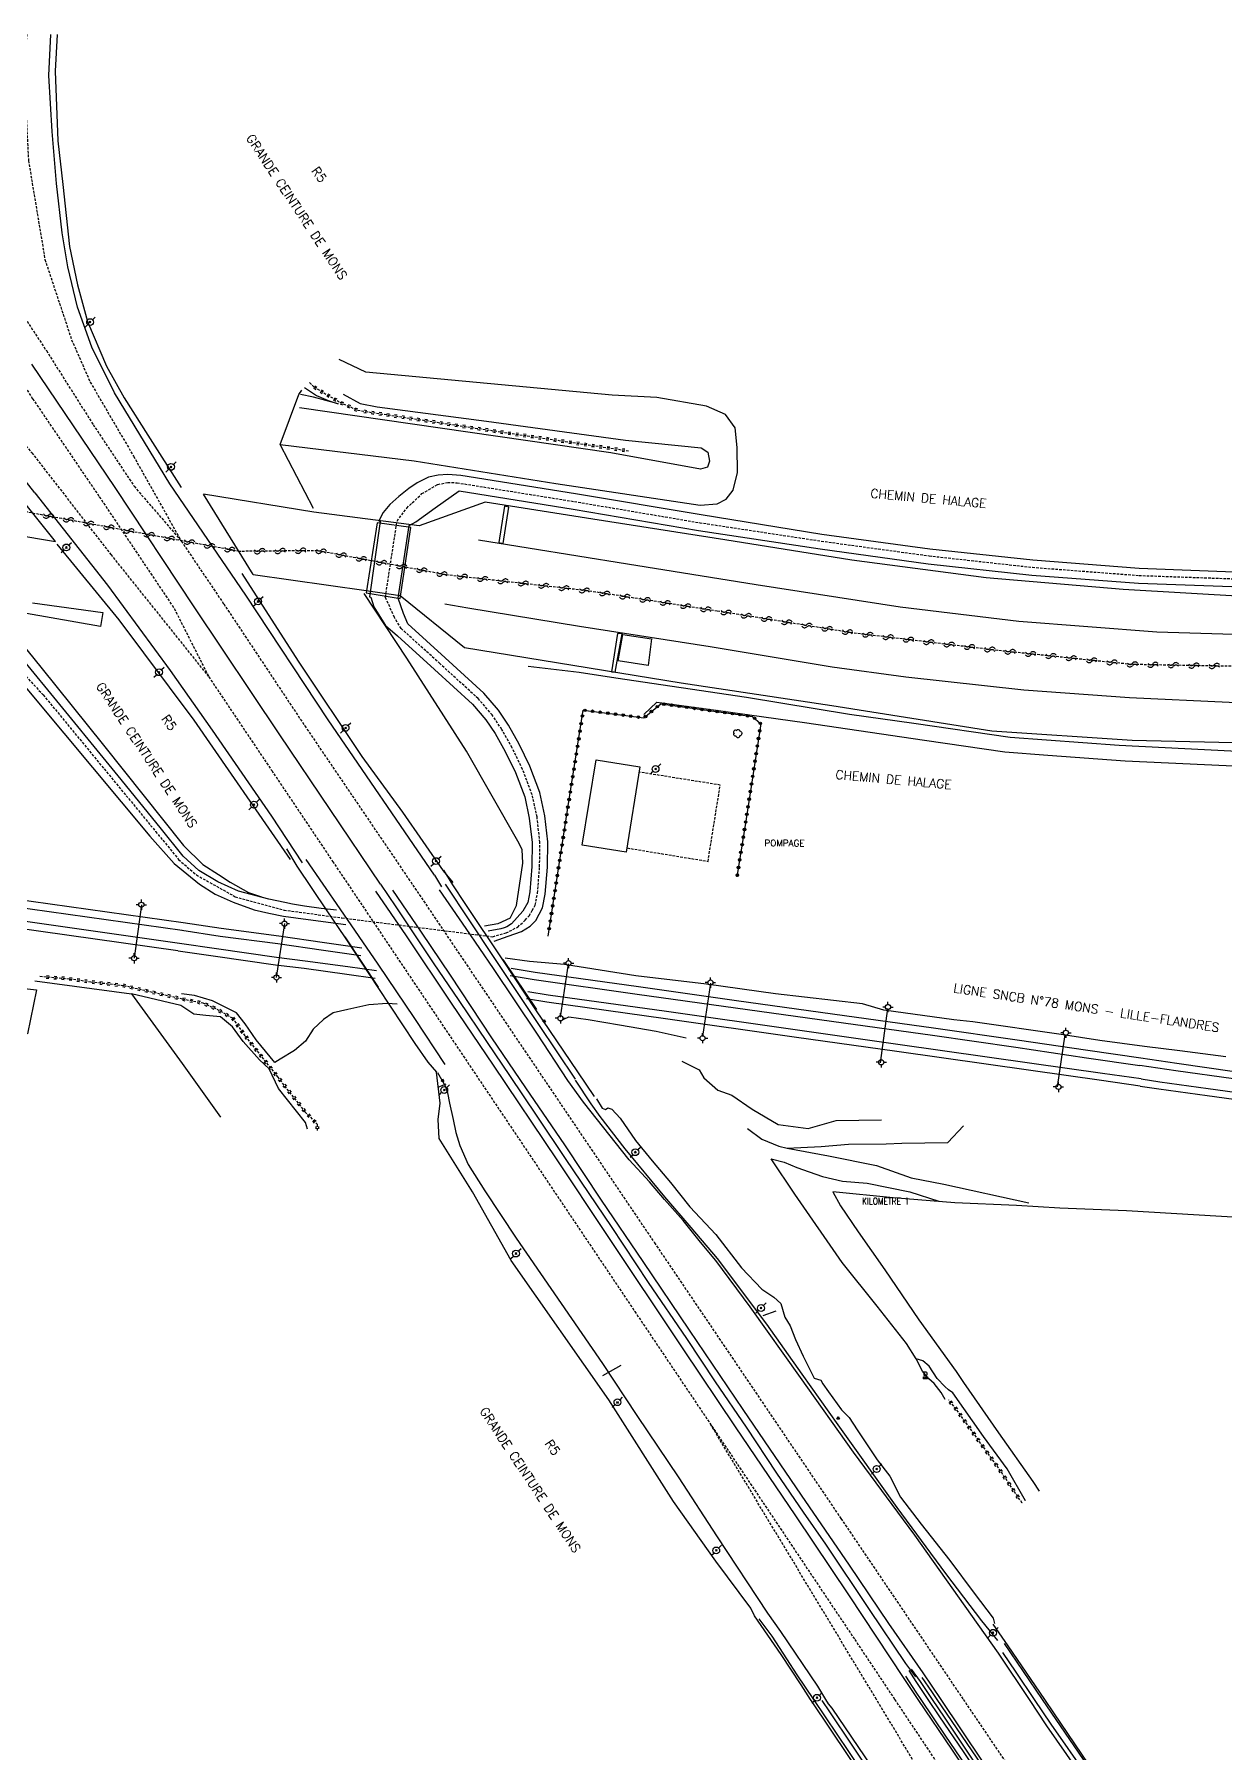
# Model space of a CAD drawing. Header units: millimetres. Extents: x 117000 to 118000, y 126000 to 127000.
# Drawn here: x 117234.5 to 117466.9, y 126664.6 to 127000 of the extents above; entities that cross this region are included whole.
import ezdxf
from ezdxf.enums import TextEntityAlignment as Align

# ---------------------------------------------------------------- set-up
doc = ezdxf.new("R2010")
doc.units = ezdxf.units.MM
doc.linetypes.add('DASHED', pattern=[0.75, 0.5, -0.25])
doc.layers.get('0').update_dxf_attribs({"linetype": 'CONTINUOUS'})
for name, color, linetype in [('W0001', 6, 'DASHED'), ('W0008', 7, 'CONTINUOUS'), ('W0010', 4, 'CONTINUOUS'), ('W0071', 7, 'CONTINUOUS'), ('W0104', 1, 'CONTINUOUS'), ('W0105', 7, 'CONTINUOUS'), ('W0112', 1, 'DASHED'), ('W0120', 7, 'CONTINUOUS'), ('W0211', 2, 'CONTINUOUS'), ('W0214', 2, 'CONTINUOUS'), ('W0220', 5, 'DASHED'), ('W0300', 7, 'CONTINUOUS'), ('W0323', 7, 'CONTINUOUS'), ('W0324', 4, 'CONTINUOUS'), ('W0333', 7, 'CONTINUOUS'), ('W0438', 7, 'CONTINUOUS'), ('W0473', 7, 'CONTINUOUS'), ('W0476', 7, 'CONTINUOUS'), ('W0500', 5, 'DASHED'), ('W0610', 7, 'CONTINUOUS'), ('W0611', 7, 'CONTINUOUS'), ('W0700', 7, 'CONTINUOUS'), ('W0850', 7, 'CONTINUOUS'), ('W0984', 7, 'CONTINUOUS'), ('W0988', 4, 'CONTINUOUS'), ('W0989', 7, 'CONTINUOUS'), ('W0990', 7, 'CONTINUOUS')]:
    doc.layers.add(name, color=color, linetype=linetype)
doc.styles.get("Standard").update_dxf_attribs({"font": 'romans.shx', "width": 0.85})

# ---------------------------------------------------------------- blocks, each defined once
blk = doc.blocks.new('T473')
for p, q in [((-0.166667, 0.166667), (0.166667, -0.166667)), ((-0.166667, -0.166667), (0.166667, 0.166667)), ((0.500001, 0.500001), (1.000002, 1.000002)), ((-1.000002, -1.000002), (-0.500001, -0.500001))]:
    blk.add_line(p, q)
blk.add_ellipse((0, 0), major_axis=(0.471405, 0.471405), ratio=1, start_param=5.4977871438, end_param=11.780972451)
blk = doc.blocks.new('T610')
for p, q in [((-0.500001, 0), (-1.000002, 0)), ((0, 0.500001), (0, 1.000002)), ((0.500001, 0), (1.000002, 0)), ((0, -0.500001), (0, -1.000002))]:
    blk.add_line(p, q)
blk.add_ellipse((0, 0), major_axis=(-0.353554, 0.353554), ratio=1, start_param=3.926990817, end_param=10.2101761242)
blk = doc.blocks.new('T300')
for p, q in [((-0.8, 0.51), (-0.86, 0.34)), ((-0.86, 0.34), (-0.86, 0.17)), ((-0.86, 0.17), (-0.74, 0.06)), ((-0.69, 0.63), (-0.8, 0.51)), ((-0.8, -0.06), (-0.74, 0.06)), ((-0.74, 0.06), (-0.69, 0.11)), ((-0.57, 0.69), (-0.69, 0.63)), ((-0.46, 0.69), (-0.57, 0.69)), ((-0.29, 0.63), (-0.46, 0.69)), ((-0.29, 0.63), (-0.17, 0.74)), ((-0.23, 0.57), (-0.29, 0.63)), ((-0.17, 0.74), (-0.06, 0.8)), ((-0.06, 0.8), (0.06, 0.8)), ((0.06, 0.8), (0.23, 0.74)), ((0.23, 0.74), (0.34, 0.63)), ((0.34, 0.63), (0.4, 0.51)), ((0.46, 0.46), (0.34, 0.46)), ((0.4, 0.51), (0.4, 0.46)), ((0.57, 0.4), (0.46, 0.46)), ((0.57, 0.4), (0.69, 0.29)), ((0.69, 0.29), (0.74, 0.17)), ((0.74, 0.06), (0.69, -0.17)), ((0.74, 0.17), (0.74, 0.06)), ((-0.8, -0.17), (-0.8, -0.06)), ((-0.8, -0.23), (-0.8, -0.17)), ((-0.74, -0.34), (-0.8, -0.23)), ((-0.69, -0.4), (-0.74, -0.34)), ((-0.51, -0.46), (-0.69, -0.4)), ((-0.4, -0.46), (-0.51, -0.46)), ((-0.4, -0.46), (-0.34, -0.46)), ((-0.34, -0.46), (-0.34, -0.4)), ((-0.34, -0.51), (-0.34, -0.46)), ((-0.29, -0.63), (-0.34, -0.51)), ((-0.17, -0.74), (-0.29, -0.63)), ((-0.06, -0.8), (-0.17, -0.74)), ((0.06, -0.8), (-0.06, -0.8)), ((0.17, -0.74), (0.06, -0.8)), ((0.23, -0.69), (0.17, -0.74)), ((0.29, -0.46), (0.23, -0.46)), ((0.29, -0.63), (0.23, -0.69)), ((0.46, -0.4), (0.29, -0.46)), ((0.34, -0.51), (0.29, -0.63)), ((0.34, -0.51), (0.34, -0.46)), ((0.57, -0.34), (0.46, -0.4)), ((0.63, -0.29), (0.57, -0.34)), ((0.69, -0.17), (0.63, -0.29))]:
    blk.add_line(p, q)
blk = doc.blocks.new('T438')
for p, q in [((-0.4, 0.2), (0.4, 0.2)), ((-0.4, -0.2), (-0.4, 0.2)), ((0.15, 1.1), (-0.3, 1.1)), ((-0.3, 1.1), (-0.3, 0.5)), ((-0.3, 0.5), (0.15, 0.5)), ((0.3, 0.65), (0.3, 0.95)), ((0.4, 0.2), (0.4, -0.2))]:
    blk.add_line(p, q)
at = {"flags": 128}
for points in [[(-0.4, -0.2), (0.4, 0.2)], [(0.4, -0.2), (-0.4, -0.2)]]:
    blk.add_lwpolyline(points, dxfattribs=at)
for centre, major_axis, start_param, end_param in [((0.15, 0.95), (0.106, -0.106), 0.785398, 2.356194), ((0.15, 0.65), (0.106, 0.106), 3.926991, 5.497787)]:
    blk.add_ellipse(centre, major_axis=major_axis, ratio=1, start_param=start_param, end_param=end_param)
blk = doc.blocks.new('T850')
for p, q in [((-0.25, -0.15), (0, 0.32)), ((0, 0.32), (0.25, -0.15)), ((-0.25, -0.15), (0.25, -0.15))]:
    blk.add_line(p, q)
for major_axis in [(-0.106, 0.106), (-0.0354, 0.0354), (-0.0236, 0.0236)]:
    blk.add_ellipse((0, 0), major_axis=major_axis, ratio=1, start_param=3.926991, end_param=10.210176)
blk = doc.blocks.new('t323o')
at = {"color": 0, "linetype": 'Continuous'}
for radius in [0.25, 0.15]:
    blk.add_circle((0, 0), radius, dxfattribs=at)
blk = doc.blocks.new('t500o')
at = {"color": 0, "linetype": 'Continuous'}
for centre, start, end in [((-0.5, 0.625), 216.8699, 323.1301), ((0.5, -0.125), 36.8699, 143.1301), ((0.5, -0.625), 36.8699, 143.1301), ((-0.5, 0.125), 216.8699, 323.1301)]:
    blk.add_arc(centre, 0.625, start, end, dxfattribs=at)
blk = doc.blocks.new('t220o')
at = {"color": 0, "linetype": 'Continuous'}
for p, q in [((-0.25, 0.25), (0.25, 0.25)), ((-0.25, -0.25), (0.25, -0.25))]:
    blk.add_line(p, q, dxfattribs=at)

msp = doc.modelspace()

# ---------------------------------------------------------------- linework, layer by layer
at = {"layer": 'W0001'}
for points in [[(117129.72, 127000), (117142.57, 126993.46), (117153.58, 126987.24), (117164.5, 126980.37), (117174.3, 126973.47), (117184.69, 126965.74), (117198.21, 126954.53), (117207.43, 126946.43), (117220.44, 126933.76), (117227.41, 126925.91), (117233.98, 126918.32), (117249.39, 126898.48), (117268.53, 126874.59)], [(117186.42, 127000), (117191.35, 126992.62), (117204.43, 126973.27), (117218.45, 126952.45), (117226.88, 126939.97), (117234.13, 126928.89), (117247.15, 126909.75), (117261.78, 126887.93), (117268.53, 126874.59)], [(117195.53, 127000), (117208.12, 126981.53), (117223.99, 126957.8), (117236.81, 126938.26), (117245.95, 126923.83), (117253.95, 126911.79), (117263.16, 126901.08)], [(117233.01, 127000), (117232.41, 126993), (117233.32, 126975.37), (117236.54, 126956.04), (117241.74, 126940.4), (117245.37, 126932.13), (117253.84, 126917.67), (117263.16, 126901.08)], [(117223.08, 126885.1), (117236.19, 126871.08), (117258.14, 126844.42), (117262.64, 126838.94), (117266.1, 126835.92), (117273.67, 126831.68), (117283.22, 126829.07), (117294.51, 126827.55), (117323.95, 126823.87), (117323.95, 126823.88), (117323.95, 126823.87), (117326.57, 126824.61), (117328.84, 126825.76), (117330.31, 126827.1), (117331.1, 126827.96), (117331.69, 126828.99), (117332.25, 126830.04), (117332.71, 126832.39), (117333.11, 126837.51), (117333.18, 126842.31), (117332.61, 126847.24), (117331.67, 126851.57), (117329.79, 126856.53), (117327.77, 126860.76), (117325.73, 126864.33), (117323.86, 126867.15), (117321.12, 126870.34), (117313.65, 126877.17), (117306.09, 126884.01), (117304.77, 126886.18), (117303.01, 126890.15), (117305.29, 126905.01), (117307.17, 126907.54), (117310.15, 126910.35), (117313.24, 126912.15), (117315.18, 126912.54), (117317, 126912.48), (117339.9, 126908.81), (117364.37, 126904.68), (117388.09, 126901.09), (117409.16, 126898.21), (117429.33, 126895.97), (117450.14, 126894.38), (117473.73, 126893.56)], [(117263.16, 126901.08), (117271.44, 126888.83), (117287.27, 126865.03), (117307.52, 126835.19), (117355.53, 126764.13), (117391.95, 126710.29), (117415.82, 126675)], [(117268.53, 126874.59), (117280.82, 126856.29), (117292.7, 126838.58), (117351.69, 126750.73), (117366.32, 126728.96)], [(117366.32, 126728.96), (117394.63, 126686.7), (117402.43, 126675)], [(117398.86, 126675), (117366.32, 126728.96)], [(117427.23, 126627.96), (117398.86, 126675)], [(117402.43, 126675), (117437.33, 126622.68), (117450.1, 126603.54), (117485.01, 126551.28), (117518.98, 126500.82), (117554.53, 126447.48), (117591.14, 126392.81), (117608.37, 126367.36), (117630.46, 126333.74), (117648.52, 126304.7), (117660.15, 126285.37), (117675.05, 126258.71), (117687.81, 126234.34), (117689.57, 126230.79)], [(117415.82, 126675), (117438.9, 126640.89), (117469.2, 126596.16), (117497.95, 126553.45), (117525.72, 126513), (117541.04, 126490.36)]]:
    msp.add_lwpolyline(points, dxfattribs=at)
at = {"layer": 'W0008'}
for points in [[(117299.21, 126934.09), (117293.98, 126936.55)], [(117473.7, 126894.82), (117450.18, 126895.72), (117429.44, 126897.36), (117409.27, 126899.49), (117388.24, 126902.36), (117364.63, 126906.19), (117340.15, 126910.32), (117317.74, 126913.9), (117315.18, 126914.12), (117313.32, 126913.96), (117311.44, 126913.55), (117309.24, 126912.48), (117307.56, 126911.34), (117305.61, 126909.77), (117303.85, 126908.23), (117302.57, 126906.69), (117301.72, 126905.02), (117301.98, 126904.92), (117299.9, 126890.24), (117300.17, 126890.16), (117300.77, 126888.23), (117303.04, 126884.61), (117305.35, 126882.62), (117312.62, 126876.04), (117320.02, 126869.27), (117322.64, 126866.22), (117324.43, 126863.52), (117326.42, 126860.05), (117328.39, 126855.93), (117330.2, 126851.14), (117331.1, 126846.99), (117331.65, 126842.23), (117331.59, 126837.58), (117331.19, 126832.6), (117330.8, 126830.57), (117329.84, 126828.83), (117327.63, 126826.36)], [(117194.27, 126908.42), (117214.11, 126905.13), (117238.58, 126900.99)], [(117322.47, 126908.71), (117309.62, 126904.04), (117289.02, 126906.74), (117267.47, 126910.26)], [(117329.57, 126824.86), (117331.29, 126825.91), (117332.35, 126827.05), (117333.03, 126828.25), (117333.71, 126829.52), (117334.23, 126832.19), (117334.64, 126837.43), (117334.71, 126842.39), (117334.12, 126847.49), (117333.14, 126852.01), (117331.21, 126857.13), (117329.13, 126861.48), (117327.04, 126865.13), (117325.09, 126868.07), (117322.22, 126871.41), (117314.68, 126878.3), (117307.37, 126884.91), (117306.55, 126886.93), (117305.47, 126889.94), (117307.65, 126904.11), (117308.94, 126904.88), (117312.72, 126907.55), (117317.38, 126910.87), (117339.65, 126907.3), (117364.13, 126903.17), (117387.87, 126899.58), (117408.97, 126896.68), (117429.19, 126894.44), (117450.05, 126892.85), (117473.71, 126892.03)], [(117641.7, 126910.69), (117605.21, 126901.51), (117579.8, 126897.02), (117552.23, 126893.4), (117524.1, 126891.47), (117499.17, 126890.51), (117471.53, 126890.21), (117447.02, 126891.61), (117420.29, 126893.9), (117394.05, 126897.35), (117369.26, 126901.34), (117343.52, 126905.34), (117322.47, 126908.71)], [(117277.18, 126894.59), (117299.25, 126891.42), (117305.92, 126890.46), (117318.48, 126880.35)], [(117234.12, 126889.04), (117247.81, 126887.17), (117247.38, 126884.4), (117232.95, 126886.98)], [(117318.48, 126880.35), (117360.74, 126873.44), (117390.14, 126868.98), (117421.41, 126864.04), (117448.81, 126862.21), (117479.83, 126861.54), (117490.4, 126860.35), (117498.22, 126858.38), (117507.02, 126855.92), (117519.56, 126850.09), (117532.82, 126843.25), (117539.22, 126839.54), (117548.76, 126837.41), (117555.48, 126835.04), (117569.46, 126827.53), (117576.9, 126823.63), (117594.24, 126814.86)], [(117287.48, 126838.93), (117294.13, 126829.34), (117301.51, 126818.51), (117308.7, 126807.91), (117314.58, 126798.9)], [(117273.27, 126830.6), (117277.39, 126829.12), (117280.26, 126828.43), (117283.09, 126827.89), (117287.93, 126827.23), (117295.3, 126826.26)], [(117293.48, 126829.02), (117290.48, 126829.37), (117287.24, 126829.82), (117284.85, 126830.22), (117283.4, 126830.54), (117280.22, 126831.21), (117274.3, 126832.77)], [(117404.28, 126679.06), (117393.46, 126695.39), (117383.16, 126710.82), (117371.38, 126728.19), (117361.15, 126743.45), (117346, 126766.14), (117336.54, 126780.31), (117324.11, 126798.8), (117315.89, 126810.92), (117307.1, 126824.02), (117301.15, 126832.77)], [(117304.41, 126832.94), (117310, 126824.77), (117315.64, 126816.37), (117323.75, 126804.12), (117330.37, 126794.4), (117337.99, 126783.23), (117345.13, 126772.43), (117353.24, 126760.48), (117362.32, 126747.09), (117372.78, 126731.6), (117384.18, 126714.83), (117393.57, 126701.21), (117401.24, 126689.84), (117407.95, 126680.16)], [(117428.73, 126675), (117422.72, 126684.03), (117416.21, 126693.22), (117406.37, 126707.02), (117394.38, 126723.22), (117384.06, 126737.8), (117374.2, 126751.6), (117367.53, 126760.67), (117364.54, 126764.25), (117361.17, 126768.46), (117357.52, 126772.54), (117354.57, 126776.04), (117350.6, 126780.32), (117341.69, 126791.59), (117338.63, 126795.81), (117332.54, 126805.07), (117324.1, 126817.68), (117318.76, 126825.49), (117313.59, 126833.03)], [(117327.63, 126826.36), (117326.71, 126825.82), (117326.2, 126825.62), (117325.53, 126825.4), (117323.05, 126824.94)], [(117324.21, 126823), (117326.95, 126823.98), (117329.57, 126824.86)], [(117234.59, 126815.23), (117253.45, 126812.7), (117263.33, 126799.09), (117270.82, 126788.66)], [(117287.78, 126786.28), (117287.44, 126787.59), (117282.11, 126794.26), (117280.3, 126798.09), (117278.43, 126799.85), (117275.27, 126803.41), (117273.14, 126806.27), (117270.84, 126808.21), (117267.94, 126808.5), (117265.6, 126808.78), (117263.05, 126810.43), (117253.45, 126812.7)], [(117281.43, 126799.31), (117277.8, 126803.74), (117275.66, 126806.84), (117273.95, 126809.02), (117269.26, 126811.37), (117265.73, 126812.42), (117263.2, 126812.73)], [(117447.68, 126770.34), (117434.71, 126770.88), (117426.19, 126771.38), (117414.21, 126771.92), (117402.13, 126772.89), (117390.39, 126774.05), (117391.85, 126771.35), (117395.3, 126766.25), (117400.5, 126758.85), (117407.15, 126749.11), (117414.41, 126739.01), (117415.87, 126736.85), (117422.71, 126727.03), (117429.41, 126717.5), (117430.64, 126715.62)], [(117529.27, 126752.29), (117529.73, 126765.53), (117521.05, 126766.11), (117488.07, 126767.98), (117447.68, 126770.34)], [(117427.99, 126713.78), (117427.99, 126713.78), (117424.38, 126720.01), (117419.79, 126726.31), (117413.82, 126734.81), (117412.92, 126735.44), (117412.2, 126736.1), (117410.71, 126737.66), (117409.18, 126740.03), (117407.92, 126741.07), (117406.6, 126741.47)], [(117380.12, 126688.24), (117387.34, 126677.58), (117388.92, 126675)], [(117407.95, 126680.16), (117411.42, 126675)], [(117407.03, 126675), (117404.28, 126679.06)], [(117388.92, 126675), (117389.44, 126674.16), (117390.15, 126673.27)], [(117390.15, 126673.27), (117406.88, 126648.63), (117421.66, 126626.49), (117426.27, 126619.6), (117434.9, 126606.72), (117442.03, 126595.85)], [(117438.27, 126628.36), (117433.56, 126635.46), (117423.51, 126650.4), (117413.75, 126665.08), (117407.03, 126675)], [(117411.42, 126675), (117419.52, 126662.94), (117432.8, 126643.31), (117440.42, 126631.99)], [(117439.95, 126658.66), (117432.15, 126669.86), (117428.73, 126675)]]:
    msp.add_lwpolyline(points, dxfattribs=at)
msp.add_lwpolyline([(117354.98, 126882.01), (117354.31, 126876.82), (117348.42, 126877.72), (117349.35, 126882.87)], close=True, dxfattribs=at)
at = {"layer": 'W0010'}
for points in [[(117234.59, 126910.48), (117227.68, 126919.24), (117222.35, 126925.51), (117218.12, 126930.43), (117214.21, 126934.54), (117209.19, 126938.99), (117204.1, 126942.75), (117200.01, 126945.48), (117195.21, 126948.59), (117183.66, 126957.95), (117177.38, 126963.1), (117166.46, 126971.13), (117156.56, 126977.76), (117143.27, 126985.65), (117131.32, 126992.18), (117121.73, 126996.75), (117114.2, 127000)], [(117312.58, 126835.87), (117291.85, 126866.2), (117275.73, 126890.56), (117260.91, 126912.25), (117250.13, 126930.03), (117245.71, 126938.95), (117242.9, 126946.73), (117240.99, 126954.63), (117239.89, 126961.27), (117238.81, 126970.87), (117237.98, 126981.01), (117237.31, 126991.97), (117237.71, 127000)], [(117302.02, 126834.11), (117282.37, 126863.28), (117265.7, 126888.28), (117250.22, 126911.58), (117233.99, 126935.61)], [(117234.59, 126910.48), (117248.73, 126892.5), (117261.01, 126875.81), (117269.21, 126864.17), (117280.8, 126847.38), (117286.73, 126838.3)], [(117302.02, 126834.11), (117305.06, 126829.68), (117312.36, 126818.77), (117317.35, 126811.41), (117322.85, 126803.22), (117327.22, 126796.8), (117332.54, 126788.82), (117338.23, 126780.4), (117347.06, 126767.31), (117354.33, 126756.35), (117361.79, 126745.44), (117367.42, 126736.98), (117373.47, 126728.11), (117379.38, 126719.17), (117384.56, 126711.52), (117388.9, 126705.27), (117397.43, 126692.57), (117404.58, 126681.97), (117406.5, 126679.4)], [(117312.58, 126835.87), (117313.97, 126833.6)], [(117314.67, 126834.12), (117324.15, 126819.78), (117332.88, 126806.73), (117340.06, 126796.07)], [(117313.17, 126797.33), (117314.66, 126794.74), (117315.12, 126793.39), (117315.54, 126791.35), (117316.26, 126788.18), (117316.77, 126785.62), (117317.51, 126783.08), (117319.16, 126779.38), (117322.39, 126774.26), (117328.55, 126765.04), (117335.33, 126755.17), (117345.4, 126740.53), (117352.1, 126730.43), (117360.32, 126718.22), (117367.64, 126706.92), (117377.61, 126691.83), (117380.12, 126688.24)], [(117340.07, 126795.84), (117343.14, 126791.26), (117344.85, 126788.75), (117349.72, 126782.47), (117357.49, 126773.11), (117362.65, 126767.11), (117367.78, 126761.06), (117377.4, 126748.21), (117384.29, 126738.46), (117391.32, 126728.62), (117402.83, 126712.42), (117412.34, 126699.56), (117419.36, 126690.32), (117422.52, 126686.49)], [(117423.46, 126684.15), (117426.12, 126680.28), (117429.68, 126675)], [(117408.98, 126675), (117406.6, 126678.49), (117405.26, 126680.64)], [(117405.65, 126680.89), (117407.39, 126678.49), (117409.74, 126675)], [(117404.58, 126679.53), (117406.58, 126676.43), (117407.55, 126675)], [(117410.7, 126675), (117409.67, 126676.51), (117407.78, 126679.28)], [(117422.69, 126623.36), (117420.86, 126626.27), (117415.43, 126634.31), (117408.13, 126645.21), (117398.48, 126659.54), (117389.79, 126672.54), (117388.29, 126674.79)], [(117407.55, 126675), (117412.37, 126667.84), (117420.98, 126655.1), (117428.89, 126643.36), (117434.14, 126635.79), (117436.9, 126631.54), (117438.49, 126629.27)], [(117409.74, 126675), (117412.09, 126671.52), (117416.9, 126664.32), (117421.52, 126657.44), (117427.06, 126649.24), (117433.64, 126639.54), (117438.51, 126632.43), (117438.78, 126632.05), (117438.82, 126631.71), (117438.66, 126631.46), (117438.4, 126631.45), (117438.18, 126631.66), (117435.98, 126634.87), (117432.59, 126639.96), (117429.24, 126644.96), (117420.71, 126657.51), (117415.84, 126664.84), (117411.28, 126671.62), (117408.98, 126675)], [(117441.17, 126630.17), (117437.61, 126635.15), (117429.63, 126647.12), (117419.4, 126662.27), (117410.7, 126675)], [(117429.68, 126675), (117432.95, 126670.16), (117440, 126660.01)]]:
    msp.add_lwpolyline(points, dxfattribs=at)
at = {"layer": 'W0071'}
for points in [[(117237.11, 126872.03), (117231.76, 126878.56), (117228.94, 126881.86), (117225.82, 126885.15), (117216.23, 126892.87), (117212.67, 126895.38), (117210.54, 126896.69), (117208.67, 126897.49), (117205.24, 126898.2), (117198.27, 126899.38)], [(117225.31, 126881.47), (117225.94, 126880.86), (117229.31, 126876.77), (117234.61, 126870.3)], [(117592.9, 126813.39), (117571.31, 126824.87), (117557.08, 126832.96), (117545.62, 126836.6), (117538.04, 126839.01), (117529.14, 126843.12), (117520.36, 126847.73), (117512.29, 126851.64), (117503.44, 126854.61), (117495.51, 126856.75), (117486.56, 126858.51), (117478.35, 126859.56), (117468.06, 126860.06), (117446.25, 126861.22), (117424.96, 126862.74), (117406.2, 126865.51), (117393.6, 126867.27), (117373.5, 126870.56), (117347.99, 126874.33), (117340.83, 126875.46), (117330.85, 126876.61)], [(117274.3, 126832.77), (117270.28, 126834.58), (117266.56, 126836.81), (117263.55, 126839.56), (117259.02, 126845.16), (117250.82, 126855.26), (117237.11, 126872.03)], [(117234.61, 126870.3), (117257, 126843.52), (117261.74, 126838.15), (117266.71, 126834.12), (117269.74, 126832.19), (117273.27, 126830.6)], [(117353.47, 126867.23), (117355.98, 126869.65), (117368.51, 126867.93), (117384.85, 126865.66), (117408.26, 126862.21), (117423.94, 126859.96), (117432.33, 126859.28), (117447.44, 126858.19), (117471.39, 126857.12), (117480.87, 126856.09), (117495.29, 126853.91), (117501.38, 126852.21), (117508.14, 126849.63), (117519.74, 126844.8), (117527.73, 126840.7), (117541.42, 126834.21), (117558.48, 126828.53), (117562.57, 126826.45), (117584.51, 126814.27), (117587.78, 126812.71)]]:
    msp.add_lwpolyline(points, dxfattribs=at)
at = {"layer": 'W0104'}
for points in [[(117344.17, 126858.38), (117352.71, 126857.03), (117350.04, 126840.38), (117341.42, 126841.74)], [(117205.76, 126816.74), (117234.89, 126813.5), (117233.12, 126804.91), (117204.47, 126809.44)]]:
    msp.add_lwpolyline(points, close=True, dxfattribs=at)
at = {"layer": 'W0105'}
for points in [[(117326.25, 126907.89), (117325.18, 126900.8), (117326.01, 126900.61), (117327.1, 126907.74)], [(117347.17, 126875.55), (117347.89, 126875.48), (117349.21, 126882.96), (117348.34, 126883.04)]]:
    msp.add_lwpolyline(points, close=True, dxfattribs=at)
at = {"layer": 'W0112'}
msp.add_lwpolyline([(117350.21, 126841.19), (117365.99, 126838.58), (117368.38, 126853.47), (117352.62, 126855.98)], dxfattribs=at)
at = {"layer": 'W0120'}
for points in [[(117238.58, 126900.99), (117225.74, 126917.04)], [(117277.18, 126894.59), (117267.47, 126910.26)], [(117283.67, 126841.02), (117285.74, 126837.62), (117291.58, 126828.95), (117294.99, 126823.83), (117301.54, 126813.96), (117308.76, 126803.01), (117311.29, 126799.39), (117313, 126797.4)], [(117343.8, 126792.65), (117340.58, 126797.52), (117332.38, 126809.59), (117325.96, 126819.35), (117318.61, 126830.38), (117316.15, 126834.02), (117314.42, 126836.88)], [(117431.28, 126675), (117423.85, 126685.89)], [(117420.66, 126623.31), (117411.3, 126637.19), (117400.39, 126653.56), (117386.34, 126674.52)], [(117440.14, 126662.01), (117431.28, 126675)]]:
    msp.add_lwpolyline(points, dxfattribs=at)
msp.add_lwpolyline([(117305.91, 126889.9), (117308, 126903.75), (117301.39, 126904.68), (117299.26, 126890.99), (117305.91, 126889.9)], close=True, dxfattribs=at)
at = {"layer": 'W0211'}
for points in [[(117238.95, 127000), (117238.54, 126992.81), (117239.07, 126979.2), (117240.06, 126970.69), (117241.34, 126958.57), (117242.9, 126951.09), (117244.82, 126943.97), (117248.55, 126935.21), (117252.02, 126929.07), (117256.63, 126921.79), (117263.13, 126911.58)], [(117282.48, 126919.93), (117308.61, 126916.73), (117336.28, 126912.34), (117364.43, 126908.11), (117367.79, 126908.34), (117369.54, 126909.3), (117370.93, 126911.05), (117371.75, 126914.49), (117371.71, 126919.38), (117371.3, 126923.22), (117369.43, 126925.81), (117365.67, 126927.41), (117356.01, 126929.09), (117347.28, 126929.58), (117299.21, 126934.09)], [(117284.45, 126838.97), (117265.69, 126866.11), (117251, 126885.69), (117238.9, 126900.52)], [(117274.96, 126894.74), (117285.96, 126877.68), (117298.43, 126859.07), (117306.33, 126848.18), (117314.27, 126836.73), (117316.14, 126834.46)], [(117386, 126675), (117384.18, 126677.85), (117380.26, 126683.78), (117375.09, 126691.33), (117374.33, 126692.79), (117367.49, 126701.97), (117359.23, 126713.63), (117346.6, 126733.46), (117327.56, 126760.65), (117320.01, 126774.05), (117313.5, 126784.5), (117313.28, 126788.21), (117313.69, 126791.35), (117312.96, 126797.45)], [(117344.21, 126792.23), (117345.32, 126790.37), (117345.96, 126790.15), (117346.46, 126790.49), (117347.23, 126790.2), (117348.84, 126788.42), (117351.82, 126784.07), (117355.1, 126780.12), (117358.7, 126775.87), (117362.43, 126771.12), (117367.55, 126765.71), (117372.5, 126759.24), (117376.47, 126755.04), (117378.85, 126753.49), (117380.24, 126752.3), (117381.01, 126749.61), (117382.06, 126747.92), (117383.07, 126745.25), (117384.54, 126741.96), (117386.74, 126737.68), (117388.02, 126737.32), (117388.44, 126736.59), (117389.52, 126735.01), (117392.05, 126731.53), (117393.56, 126730.05), (117395.11, 126727.58), (117399.04, 126721.77), (117401.51, 126718.57), (117403.55, 126714.45), (117407.61, 126709.21), (117413.22, 126702.09), (117417.98, 126695.75), (117421.65, 126690.87), (117421.94, 126689.79)], [(117373.72, 126786.45), (117376.52, 126784.32), (117379.85, 126782.98), (117381.43, 126782.62), (117388.1, 126782.91), (117393.42, 126783.35), (117400.8, 126783.42), (117403.83, 126783.59), (117412.79, 126783.67), (117415.85, 126786.97)], [(117378.29, 126780.5), (117380.85, 126779.86), (117383.35, 126778.8), (117385.76, 126778), (117388.34, 126777.04), (117392.25, 126776.14), (117397.04, 126775.73), (117405.37, 126774.07), (117411.04, 126772.22)], [(117386.34, 126674.52), (117386, 126675)]]:
    msp.add_lwpolyline(points, dxfattribs=at)
at = {"layer": 'W0214'}
for points in [[(117288.94, 126907.46), (117282.48, 126919.93), (117286.13, 126929.68), (117286.68, 126930.53)], [(117294.75, 126929.74), (117298.11, 126927.96), (117301.37, 126927.32), (117322.74, 126924.52), (117349.87, 126920.76), (117364.67, 126919.28), (117365.94, 126918.44), (117366.27, 126916.69), (117365.91, 126915.5), (117364.55, 126915.12), (117346.99, 126918.29), (117286.21, 126927.13)], [(117213.91, 126904.99), (117229.42, 126884.28), (117235.75, 126876.51)], [(117321.19, 126901.32), (117350.3, 126896.67), (117375.42, 126892.6), (117403.5, 126888.24), (117426.66, 126885.45), (117453.61, 126883.39), (117479.38, 126882.6), (117506.32, 126882.99), (117529.8, 126884.31), (117540.56, 126885.39), (117551.99, 126887.92), (117566.78, 126889.68), (117578.5, 126891.19), (117603.69, 126895.74), (117614.61, 126898.2), (117635.72, 126903.33), (117645.42, 126906.06)], [(117327.39, 126827.49), (117328.58, 126829.93), (117329.87, 126838.19), (117329.72, 126840.88), (117328.88, 126842.54), (117318.83, 126860.07), (117307.2, 126878.25), (117298.88, 126890.84)], [(117598.01, 126820.4), (117588.57, 126824.95), (117572.81, 126833.57), (117556.63, 126843.42), (117551.88, 126844.1), (117543.92, 126844.92), (117528.63, 126854.03), (117523.13, 126857.06), (117518.42, 126859.06), (117513.33, 126861.1), (117505.74, 126863.73), (117499.51, 126865.67), (117493.28, 126867), (117483.72, 126868.52), (117475.12, 126869.39), (117467.74, 126869.56), (117448.25, 126870.49), (117427.65, 126871.98), (117404.59, 126874.53), (117390.22, 126876.5), (117366.42, 126880.43), (117340.92, 126884.41), (117319.13, 126888.02), (117314.59, 126888.81)], [(117235.75, 126876.51), (117247.94, 126861.27), (117263.58, 126841.68), (117267.37, 126837.98), (117270.39, 126836.04), (117272.72, 126834.5), (117276.25, 126832.49), (117278.8, 126831.66)], [(117327.39, 126827.49), (117324.94, 126826.41), (117322.36, 126825.9)], [(117451.18, 126802.45), (117442.51, 126803.59), (117434.91, 126804.8), (117417.68, 126807.23), (117413.96, 126807.61), (117400.34, 126809.52), (117396.15, 126810.77), (117379.19, 126812.69), (117365.68, 126814.62), (117351.88, 126816.23), (117337.98, 126818.45), (117331.12, 126819.01), (117326.4, 126819.68)], [(117305.33, 126810.67), (117303.36, 126810.86), (117299.77, 126810.59), (117295.68, 126809.67), (117292.8, 126808.98), (117290.9, 126807.73), (117288.9, 126805.81), (117287.42, 126803.47), (117285.24, 126801.68), (117282.49, 126799.96), (117281.43, 126799.31)], [(117337.73, 126807.72), (117338.8, 126808.21), (117342.62, 126807.69), (117348.72, 126806.64), (117355.88, 126805.42), (117361.73, 126804.11)], [(117467.1, 126800.41), (117458.1, 126801.62), (117451.18, 126802.45)], [(117360.86, 126799.58), (117364.24, 126797.85), (117365.18, 126796.35), (117367.91, 126793.91), (117370.64, 126792.92), (117374.59, 126790.21), (117379.67, 126787.21), (117385.57, 126786.44), (117391.02, 126787.98), (117399.84, 126788.12)], [(117412.3, 126733.55), (117411.5, 126734.92), (117410.15, 126736.65), (117409.12, 126737.59), (117407.86, 126739.04), (117406.6, 126741.47), (117404.77, 126744.45), (117399.01, 126751.75), (117392.2, 126760.3), (117382.92, 126773.63), (117378.29, 126780.5)], [(117381.43, 126782.62), (117389.52, 126781.12), (117398.89, 126779.24), (117405.66, 126776.8), (117412.02, 126775.54), (117428.62, 126771.91)]]:
    msp.add_lwpolyline(points, dxfattribs=at)
at = {"layer": 'W0220'}
for points in [[(117288.21, 126932.03), (117289.04, 126931.19), (117294.11, 126928.19), (117297.57, 126926.63)], [(117297.57, 126926.63), (117325.52, 126922.41), (117350.52, 126918.71)], [(117235.57, 126816.15), (117241.34, 126815.67), (117245.49, 126815.08), (117251.92, 126814.35), (117263.33, 126811.74), (117267.37, 126810.94), (117270.1, 126809.73), (117273.14, 126808), (117275.64, 126804.46), (117281.94, 126796.49), (117287.3, 126789.68), (117289.7, 126787.26), (117289.69, 126786.02)], [(117427.32, 126713.31), (117427.32, 126713.31), (117427.32, 126713.31), (117422.71, 126720.16), (117419.69, 126724.35), (117414.44, 126731.67), (117412.99, 126733.45)]]:
    msp.add_lwpolyline(points, dxfattribs=at)
at = {"layer": 'W0323'}
msp.add_lwpolyline([(117334.76, 126823.96), (117338.68, 126849.42), (117341.65, 126868.1), (117349.43, 126867.12), (117353.46, 126866.6), (117356.76, 126869.34), (117374.69, 126866.86), (117376.28, 126865.44), (117373.32, 126846.06), (117371.65, 126835.56)], dxfattribs=at)
at = {"layer": 'W0324'}
for points in [[(117301.65, 126813.99), (117295.18, 126823.84)], [(117325.96, 126819.45), (117332.52, 126809.63)], [(117375.93, 126690.72), (117378.44, 126687.35), (117381.32, 126682.88), (117383.35, 126679.78), (117386.58, 126675)], [(117431.72, 126675), (117424.56, 126685.48), (117421.68, 126689.65)], [(117386.58, 126675), (117395.71, 126661.43), (117405.46, 126646.87), (117419.26, 126626.17), (117423.56, 126619.44)], [(117440.31, 126662.26), (117433.5, 126672.39), (117431.72, 126675)]]:
    msp.add_lwpolyline(points, dxfattribs=at)
at = {"layer": 'W0333'}
msp.add_lwpolyline([(117287.21, 126931.05), (117289.58, 126929.54), (117291.85, 126928.55), (117293.77, 126927.91), (117288.98, 126929.18), (117286.4, 126929.71)], dxfattribs=at)
at = {"layer": 'W0476'}
for points in [[(117313.29, 126794.51), (117314.86, 126795.15)], [(117376.78, 126749.93), (117379.27, 126750.82)], [(117348.95, 126740.2), (117345.41, 126738.18)]]:
    msp.add_lwpolyline(points, dxfattribs=at)
at = {"layer": 'W0500'}
for points in [[(117274.47, 126899.08), (117217.55, 126909.6)], [(117559.69, 126881.69), (117531.8, 126877.86), (117503.93, 126876.65), (117477.86, 126876.48), (117448.65, 126877.01), (117423.29, 126879.65), (117394.2, 126883.17), (117367.79, 126887.43), (117342.19, 126891.43), (117314.92, 126894.49), (117289.75, 126899.22), (117274.47, 126899.08)]]:
    msp.add_lwpolyline(points, dxfattribs=at)
at = {"layer": 'W0611'}
for points in [[(117255.36, 126830.1), (117253.94, 126819.66)], [(117281.74, 126815.91), (117283.35, 126826.44)], [(117337.22, 126808.14), (117338.77, 126818.59)], [(117366.45, 126814.82), (117364.91, 126804.38)], [(117401.06, 126809.84), (117399.62, 126799.27)], [(117434.24, 126794.58), (117435.71, 126804.81)]]:
    msp.add_lwpolyline(points, dxfattribs=at)
at = {"layer": 'W0700'}
for points in [[(117263.51, 126826.57), (117218.95, 126832.83), (117191.91, 126836.62), (117159.54, 126841.2), (117131.59, 126845.15), (117103.59, 126849.14), (117072.87, 126853.51), (117043.97, 126857.5), (117018, 126861.12)], [(117263.3, 126825.08), (117218.74, 126831.34), (117191.7, 126835.13), (117159.33, 126839.71), (117131.38, 126843.66), (117103.38, 126847.65), (117072.66, 126852.02), (117043.76, 126856.01), (117018, 126859.6)], [(117262.79, 126822.54), (117230.44, 126827.15), (117204.64, 126830.72), (117177.96, 126834.51), (117154.06, 126837.83), (117131.07, 126841.1), (117108.45, 126844.22), (117086.87, 126847.17), (117063.62, 126850.55), (117041.11, 126853.68), (117018.98, 126856.78), (117018, 126856.92)], [(117262.48, 126821.14), (117230.23, 126825.65), (117204.43, 126829.23), (117177.75, 126833.01), (117153.85, 126836.33), (117130.86, 126839.61), (117108.25, 126842.72), (117086.66, 126845.68), (117063.41, 126849.06), (117040.9, 126852.18), (117018.77, 126855.29), (117018, 126855.39)], [(117298.18, 126820.15), (117290.93, 126821.16), (117282.02, 126822.45), (117270.72, 126823.94), (117263.28, 126825.07)], [(117298.39, 126821.65), (117291.14, 126822.66), (117282.23, 126823.95), (117270.93, 126825.44), (117263.51, 126826.57)], [(117301.02, 126815.7), (117295.46, 126816.51), (117287.14, 126817.63), (117281.55, 126818.34), (117269.83, 126820), (117262.57, 126821.06)], [(117301.24, 126817.18), (117295.67, 126818), (117287.33, 126819.12), (117281.75, 126819.83), (117270.04, 126821.49), (117262.79, 126822.54)], [(117450.48, 126800.14), (117440.12, 126801.64), (117426.32, 126803.69), (117410.02, 126806.01), (117392.67, 126808.43), (117371.55, 126811.37), (117352.4, 126814.06), (117332.25, 126816.91), (117327.59, 126817.66)], [(117450.27, 126798.69), (117439.91, 126800.19), (117426.11, 126802.24), (117409.82, 126804.56), (117392.46, 126806.98), (117371.35, 126809.92), (117352.19, 126812.61), (117332.03, 126815.46), (117327.36, 126816.21)], [(117450.38, 126794.72), (117442.8, 126795.79), (117429, 126797.74), (117402.84, 126801.45), (117382.82, 126804.27), (117357.7, 126807.84), (117334.55, 126811.07), (117330.56, 126811.73)], [(117450.58, 126796.11), (117443, 126797.18), (117429.19, 126799.13), (117403.03, 126802.85), (117383.02, 126805.67), (117357.9, 126809.24), (117334.76, 126812.46), (117330.79, 126813.11)], [(117702.37, 126763.51), (117693.13, 126764.78), (117680.43, 126766.58), (117669.79, 126768.04), (117657.23, 126769.81), (117644.48, 126771.55), (117629.84, 126773.54), (117616.59, 126775.48), (117603.92, 126777.25), (117589.44, 126779.24), (117576.15, 126781.16), (117563.04, 126782.92), (117546.28, 126785.25), (117532.63, 126787.05), (117513.9, 126789.68), (117504.56, 126790.81), (117490.86, 126792.87), (117480.23, 126794.34), (117468.61, 126796.11), (117457.31, 126797.71), (117450.27, 126798.73)], [(117702.56, 126764.92), (117693.33, 126766.19), (117680.62, 126767.99), (117669.99, 126769.45), (117657.42, 126771.22), (117644.67, 126772.96), (117630.04, 126774.94), (117616.79, 126776.88), (117604.12, 126778.65), (117589.64, 126780.64), (117576.35, 126782.57), (117563.24, 126784.32), (117546.47, 126786.66), (117532.82, 126788.46), (117514.08, 126791.09), (117504.75, 126792.21), (117491.06, 126794.27), (117480.43, 126795.74), (117468.81, 126797.52), (117457.51, 126799.12), (117450.48, 126800.14)], [(117450.36, 126794.72), (117454.02, 126794.16), (117463.42, 126792.84), (117475.74, 126791.16), (117486.07, 126789.66), (117500.9, 126787.6), (117512.62, 126786.01), (117545.14, 126781.32), (117563.05, 126778.93), (117580.82, 126776.5), (117595.68, 126774.35), (117611.7, 126772.08), (117623.36, 126770.41), (117633.95, 126769.04), (117649.65, 126766.86), (117668.02, 126764.27), (117684.21, 126761.97), (117694.53, 126760.51)], [(117450.58, 126796.11), (117454.22, 126795.55), (117463.61, 126794.24), (117475.94, 126792.56), (117486.26, 126791.05), (117501.09, 126788.99), (117512.81, 126787.4), (117545.33, 126782.71), (117563.23, 126780.32), (117581.01, 126777.89), (117595.88, 126775.74), (117611.9, 126773.47), (117623.55, 126771.81), (117634.14, 126770.44), (117649.84, 126768.25), (117668.21, 126765.66), (117684.4, 126763.36), (117694.73, 126761.9)]]:
    msp.add_lwpolyline(points, dxfattribs=at)

# ---------------------------------------------------------------- block references
at = {"layer": 'W0220'}
for p, rotation in [((117289.31, 126931.03), 329.3415822488863), ((117290.6, 126930.27), 329.3415822488863), ((117291.89, 126929.5), 329.3415822488863), ((117293.18, 126928.74), 329.3415822488863), ((117294.49, 126928.01), 335.7832596095921), ((117295.86, 126927.4), 335.7832596095921), ((117297.23, 126926.78), 335.7832596095921), ((117299.06, 126926.4), 351.4269311201553), ((117300.54, 126926.18), 351.4269311201553), ((117302.02, 126925.96), 351.4269311201553), ((117303.51, 126925.73), 351.4269311201553), ((117304.99, 126925.51), 351.4269311201553), ((117306.47, 126925.29), 351.4269311201553), ((117307.96, 126925.06), 351.4269311201553), ((117309.44, 126924.84), 351.4269311201553), ((117310.92, 126924.62), 351.4269311201553), ((117312.41, 126924.39), 351.4269311201553), ((117313.89, 126924.17), 351.4269311201553), ((117315.37, 126923.94), 351.4269311201553), ((117316.86, 126923.72), 351.4269311201553), ((117318.34, 126923.5), 351.4269311201553), ((117319.82, 126923.27), 351.4269311201553), ((117321.3, 126923.05), 351.4269311201553), ((117322.79, 126922.83), 351.4269311201553), ((117324.27, 126922.6), 351.4269311201553), ((117325.75, 126922.38), 351.5781799217708), ((117327.24, 126922.16), 351.5781799217708), ((117328.72, 126921.94), 351.5781799217708), ((117330.21, 126921.72), 351.5781799217708), ((117331.69, 126921.5), 351.5781799217708), ((117333.17, 126921.28), 351.5781799217708), ((117334.66, 126921.06), 351.5781799217708), ((117336.14, 126920.84), 351.5781799217708), ((117337.63, 126920.62), 351.5781799217708), ((117339.11, 126920.4), 351.5781799217708), ((117340.59, 126920.18), 351.5781799217708), ((117342.08, 126919.96), 351.5781799217708), ((117343.56, 126919.74), 351.5781799217708), ((117345.04, 126919.52), 351.5781799217708), ((117346.53, 126919.3), 351.5781799217708), ((117348.01, 126919.08), 351.5781799217708), ((117349.5, 126918.87), 351.5781799217708), ((117237.07, 126816.03), 355.2043044995428), ((117238.56, 126815.9), 355.2043044995428), ((117240.06, 126815.78), 355.2043044995428), ((117241.55, 126815.64), 351.960938565367), ((117243.04, 126815.43), 351.960938565367), ((117244.52, 126815.22), 351.960938565367), ((117246.01, 126815.02), 353.5357091217925), ((117247.5, 126814.85), 353.5357091217925), ((117248.99, 126814.69), 353.5357091217925), ((117250.48, 126814.52), 353.5357091217925), ((117251.97, 126814.34), 347.0912002880628), ((117253.43, 126814.01), 347.0912002880628), ((117254.9, 126813.67), 347.0912002880628), ((117256.36, 126813.34), 347.0912002880628), ((117257.82, 126813), 347.0912002880628), ((117259.28, 126812.67), 347.0912002880628), ((117260.74, 126812.33), 347.0912002880628), ((117262.21, 126812), 347.0912002880628), ((117263.67, 126811.67), 348.8376381283009), ((117265.14, 126811.38), 348.8376381283009), ((117266.61, 126811.09), 348.8376381283009), ((117268.04, 126810.65), 336.1445439778209), ((117269.41, 126810.04), 336.1445439778209), ((117270.75, 126809.37), 330.3709455932825), ((117272.05, 126808.62), 330.3709455932825), ((117273.28, 126807.8), 305.1966355130813), ((117274.15, 126806.58), 305.1966355130813), ((117275.01, 126805.35), 305.1966355130813), ((117275.89, 126804.14), 308.3400285524668), ((117276.82, 126802.96), 308.3400285524668), ((117277.76, 126801.79), 308.3400285524668), ((117278.69, 126800.61), 308.3400285524668), ((117279.62, 126799.43), 308.3400285524668), ((117280.55, 126798.26), 308.3400285524668), ((117281.48, 126797.08), 308.3400285524668), ((117282.41, 126795.9), 308.1869316016673), ((117283.33, 126794.72), 308.1869316016673), ((117284.26, 126793.55), 308.1869316016673), ((117285.19, 126792.37), 308.1869316016673), ((117286.12, 126791.19), 308.1869316016673), ((117287.04, 126790.01), 308.1869316016673), ((117288.06, 126788.91), 314.8217311928396), ((117289.12, 126787.85), 314.8217311928396), ((117289.7, 126786.59), 269.492329161919), ((117413.45, 126732.89), 129.1507359354432), ((117414.4, 126731.73), 129.1507359354432), ((117415.28, 126730.51), 125.624201548805), ((117416.15, 126729.29), 125.624201548805), ((117417.02, 126728.07), 125.624201548805), ((117417.9, 126726.85), 125.624201548805), ((117418.77, 126725.63), 125.624201548805), ((117419.64, 126724.41), 125.624201548805), ((117420.52, 126723.19), 125.7427238214996), ((117421.4, 126721.98), 125.7427238214996), ((117422.27, 126720.76), 125.7427238214996), ((117423.13, 126719.53), 123.9682486287326), ((117423.97, 126718.28), 123.9682486287326), ((117424.81, 126717.04), 123.9682486287326), ((117425.64, 126715.8), 123.9682486287326), ((117426.48, 126714.55), 123.9682486287326)]:
    msp.add_blockref('t220o', p, dxfattribs=dict(at, rotation=rotation))
at = {"layer": 'W0300'}
msp.add_blockref('T300', (117371.83, 126863.5), dxfattribs=at)
at = {"layer": 'W0323'}
for p, rotation in [((117341.97, 126868.06), 352.8586564492182), ((117343.46, 126867.87), 352.8586564492182), ((117344.95, 126867.68), 352.8586564492182), ((117346.44, 126867.5), 352.8586564492182), ((117347.93, 126867.31), 352.8586564492182), ((117349.42, 126867.13), 352.8586564492182), ((117354.94, 126867.82), 39.75084571138583), ((117356.09, 126868.78), 39.75084571138583), ((117357.38, 126869.25), 352.1250611618792), ((117358.87, 126869.05), 352.1250611618792), ((117360.36, 126868.84), 352.1250611618792), ((117361.84, 126868.63), 352.1250611618792), ((117363.33, 126868.43), 352.1250611618792), ((117364.81, 126868.22), 352.1250611618792), ((117366.3, 126868.02), 352.1250611618792), ((117367.79, 126867.81), 352.1250611618792), ((117369.27, 126867.61), 352.1250611618792), ((117370.76, 126867.4), 352.1250611618792), ((117372.24, 126867.2), 352.1250611618792), ((117341, 126863.98), 80.97098891066335), ((117341.23, 126865.46), 80.97098891066335), ((117341.47, 126866.94), 80.97098891066335), ((117350.9, 126866.93), 352.5309581433892), ((117352.39, 126866.74), 352.5309581433892), ((117353.78, 126866.86), 39.75084571138583), ((117373.73, 126866.99), 352.1250611618792), ((117375.09, 126866.5), 318.3441579086913), ((117376.07, 126864.06), 261.308508417941), ((117376.21, 126865.51), 318.3441579086913), ((117340.53, 126861.01), 80.97098891066335), ((117340.76, 126862.49), 80.97098891066335), ((117375.62, 126861.09), 261.308508417941), ((117375.84, 126862.57), 261.308508417941), ((117340.05, 126858.05), 80.97098891066335), ((117340.29, 126859.53), 80.97098891066335), ((117375.16, 126858.13), 261.308508417941), ((117375.39, 126859.61), 261.308508417941), ((117339.58, 126855.09), 80.97098891066335), ((117339.82, 126856.57), 80.97098891066335), ((117374.71, 126855.16), 261.308508417941), ((117374.94, 126856.64), 261.308508417941), ((117338.88, 126850.64), 80.97098891066335), ((117339.11, 126852.12), 80.97098891066335), ((117339.35, 126853.61), 80.97098891066335), ((117374.03, 126850.71), 261.308508417941), ((117374.26, 126852.2), 261.308508417941), ((117374.48, 126853.68), 261.308508417941), ((117338.41, 126847.68), 81.22948792885545), ((117338.64, 126849.16), 81.22948792885545), ((117373.58, 126847.75), 261.308508417941), ((117373.8, 126849.23), 261.308508417941), ((117337.96, 126844.71), 81.22948792885545), ((117338.19, 126846.2), 81.22948792885545), ((117373.12, 126844.78), 260.9850704900459), ((117373.35, 126846.26), 261.308508417941), ((117337.27, 126840.27), 81.22948792885545), ((117337.5, 126841.75), 81.22948792885545), ((117337.73, 126843.23), 81.22948792885545), ((117372.41, 126840.34), 260.9850704900459), ((117372.65, 126841.82), 260.9850704900459), ((117372.88, 126843.3), 260.9850704900459), ((117336.81, 126837.3), 81.22948792885545), ((117337.04, 126838.78), 81.22948792885545), ((117371.94, 126837.38), 260.9850704900459), ((117372.18, 126838.86), 260.9850704900459), ((117336.36, 126834.34), 81.22948792885545), ((117336.58, 126835.82), 81.22948792885545), ((117371.71, 126835.89), 260.9850704900459), ((117335.9, 126831.37), 81.22948792885545), ((117336.13, 126832.85), 81.22948792885545), ((117335.21, 126826.92), 81.22948792885545), ((117335.44, 126828.41), 81.22948792885545), ((117335.67, 126829.89), 81.22948792885545), ((117334.98, 126825.44), 81.22948792885545)]:
    msp.add_blockref('t323o', p, dxfattribs=dict(at, rotation=rotation))
at = {"layer": 'W0438'}
msp.add_blockref('T438', (117408.45, 126737.75), dxfattribs=at)
at = {"layer": 'W0473'}
for p in [(117245.36, 126943.83), (117261.14, 126915.57), (117240.72, 126899.84), (117278.15, 126889.3), (117258.82, 126875.5), (117295.23, 126864.63), (117355.75, 126856.6), (117277.35, 126849.64), (117312.87, 126838.62), (117314.49, 126793.95), (117351.79, 126781.81), (117328.49, 126762.03), (117376.35, 126751.38), (117348.32, 126733), (117398.91, 126719.97), (117367.6, 126704.07), (117421.63, 126688), (117387.26, 126675.31)]:
    msp.add_blockref('T473', p, dxfattribs=at)
at = {"layer": 'W0500'}
for p, rotation in [((117237.22, 126905.96), 169.5329628565782), ((117241.15, 126905.24), 169.5329628565782), ((117245.08, 126904.51), 169.5329628565782), ((117249.02, 126903.78), 169.5329628565782), ((117252.95, 126903.06), 169.5329628565782), ((117256.88, 126902.33), 169.5329628565782), ((117260.82, 126901.6), 169.5329628565782), ((117264.75, 126900.88), 169.5329628565782), ((117268.68, 126900.15), 169.5329628565782), ((117272.62, 126899.42), 169.5329628565782), ((117278.47, 126899.12), 180.5324106091259), ((117282.47, 126899.16), 180.5324106091259), ((117286.47, 126899.19), 180.5324106091259), ((117290.46, 126899.09), 169.3573948605969), ((117294.39, 126898.35), 169.3573948605969), ((117298.32, 126897.61), 169.3573948605969), ((117302.25, 126896.87), 169.3573948605969), ((117306.18, 126896.14), 169.3573948605969), ((117310.11, 126895.4), 169.3573948605969), ((117314.05, 126894.66), 169.3573948605969), ((117318.01, 126894.15), 173.5802535726925), ((117321.99, 126893.7), 173.5802535726925), ((117325.96, 126893.25), 173.5802535726925), ((117329.94, 126892.8), 173.5802535726925), ((117333.91, 126892.36), 173.5802535726925), ((117337.88, 126891.91), 173.5802535726925), ((117341.86, 126891.46), 173.5802535726925), ((117345.81, 126890.86), 171.1232317650555), ((117349.77, 126890.24), 171.1232317650555), ((117353.72, 126889.62), 171.1232317650555), ((117357.67, 126889.01), 171.1232317650555), ((117361.62, 126888.39), 171.1232317650555), ((117365.57, 126887.77), 171.1232317650555), ((117369.53, 126887.15), 170.8493174460647), ((117373.47, 126886.51), 170.8493174460647), ((117377.42, 126885.88), 170.8493174460647), ((117381.37, 126885.24), 170.8493174460647), ((117385.32, 126884.6), 170.8493174460647), ((117389.27, 126883.97), 170.8493174460647), ((117393.22, 126883.33), 170.8493174460647), ((117397.19, 126882.81), 173.0950094635924), ((117401.16, 126882.33), 173.0950094635924), ((117405.13, 126881.85), 173.0950094635924), ((117409.1, 126881.37), 173.0950094635924), ((117413.07, 126880.89), 173.0950094635924), ((117417.04, 126880.41), 173.0950094635924), ((117421.01, 126879.93), 173.0950094635924), ((117424.99, 126879.47), 174.0696629045891), ((117428.96, 126879.06), 174.0696629045891), ((117432.94, 126878.65), 174.0696629045891), ((117436.92, 126878.23), 174.0696629045891), ((117440.9, 126877.82), 174.0696629045891), ((117444.88, 126877.41), 174.0696629045891), ((117448.86, 126877.01), 178.954486720042), ((117452.86, 126876.94), 178.954486720042), ((117456.86, 126876.87), 178.954486720042), ((117460.86, 126876.79), 178.954486720042), ((117464.86, 126876.72), 178.954486720042)]:
    msp.add_blockref('t500o', p, dxfattribs=dict(at, rotation=rotation))
at = {"layer": 'W0610'}
for p in [(117255.36, 126830.11), (117283.3, 126826.42), (117253.94, 126819.66), (117338.77, 126818.7), (117281.74, 126815.91), (117366.46, 126814.92), (117401.13, 126810.14), (117337.18, 126807.94), (117364.93, 126804.06), (117435.87, 126805.11), (117399.82, 126799.35), (117434.4, 126794.54)]:
    msp.add_blockref('T610', p, dxfattribs=at)
at = {"layer": 'W0850'}
for p in [(117334.03, 126807.38), (117314.18, 126795.8), (117391.42, 126729.88)]:
    msp.add_blockref('T850', p, dxfattribs=at)

# ---------------------------------------------------------------- texts
at = {"layer": 'W0984', "insert": (117396.07, 126772.87), "char_height": 1.25, "attachment_point": 1}
msp.add_mtext('KILOMETRE 1\\P ', dxfattribs=at)
at = {"layer": 'W0988'}
msp.add_text('POMPAGE', height=1.25, rotation=359.6688, dxfattribs=at).set_placement((117380.93, 126842.14), align=Align.MIDDLE_CENTER)
at = {"layer": 'W0989'}
for s, rotation, p in [('GRANDE CEINTURE DE MONS', 303.5532, (117285.71, 126966.31)), ('CHEMIN DE HALAGE', 354.8585, (117409.03, 126909.43)), ('GRANDE CEINTURE DE MONS', 303.5532, (117256.42, 126859.32)), ('CHEMIN DE HALAGE', 354.8585, (117402.22, 126854.54)), ('LIGNE SNCB N°78 MONS - LILLE-FLANDRES', 351.4646, (117439.87, 126810)), ('GRANDE CEINTURE DE MONS', 303.5532, (117331.3, 126717.85))]:
    msp.add_text(s, height=1.75, rotation=rotation, dxfattribs=at).set_placement(p, align=Align.MIDDLE_CENTER)
at = {"layer": 'W0990'}
for p in [(117290.07, 126972.62), (117260.79, 126865.63), (117335.66, 126724.17)]:
    msp.add_text('R5', height=1.75, rotation=305.3115, dxfattribs=at).set_placement(p, align=Align.MIDDLE_CENTER)

doc.saveas('drawing.dxf')
